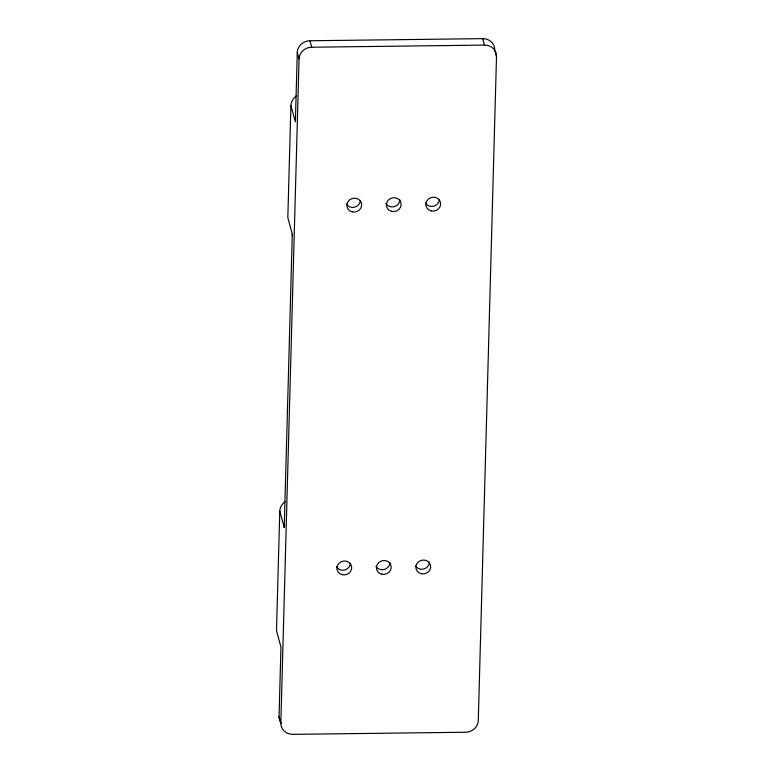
<?xml version="1.0" encoding="UTF-8"?>
<svg xmlns="http://www.w3.org/2000/svg" width="773" height="773" viewBox="0 0 773 773"><rect width="100%" height="100%" fill="white"/><g stroke="black" fill="none" stroke-linecap="round" stroke-linejoin="round"><path stroke-width="1.16" d="M285.111 501.6C282.068 503.851 279.952 507.281 279.778 511.127L276.492 630.681L280.957 647.069L279.053 716.484L280.831 722.929A12.407 11.498 -15.4 0 0 292.851 734.35L465.626 732.244A12.407 11.498 -15.4 0 0 478.284 720.523L496.508 56.516L495.02 51.144M296.243 95.978C293.199 98.229 291.083 101.659 290.909 105.505L287.827 217.706L292.291 234.093A12.407 11.498 -15.4 0 0 292.494 236.499M279.778 511.127L284.242 527.505L292.291 234.093M494.73 50.071A12.407 11.498 -15.4 0 0 482.7 38.65L309.934 40.756A12.407 11.498 -15.4 0 0 297.276 52.477L295.373 121.883L290.909 105.505M280.831 722.929L299.054 58.932L297.276 52.477M299.054 58.932A12.407 11.498 -15.4 0 1 311.712 47.211L484.478 45.105A12.407 11.498 -15.4 0 1 496.508 56.516M482.7 38.65L484.478 45.105M309.934 40.756L311.712 47.211M429.401 562.232A7.44 6.899 -15.4 0 1 423.73 568.996A7.44 6.899 -15.4 0 1 415.488 565.865M389.911 562.705A7.44 6.899 -15.4 0 1 384.239 569.479A7.44 6.899 -15.4 0 1 375.997 566.348M350.42 563.188A7.44 6.899 -15.4 0 1 344.748 569.962A7.44 6.899 -15.4 0 1 336.506 566.831M439.354 199.405A7.44 6.899 -15.4 0 1 433.682 206.178A7.44 6.899 -15.4 0 1 425.45 203.048M399.863 199.888A7.44 6.899 -15.4 0 1 394.191 206.662A7.44 6.899 -15.4 0 1 385.959 203.531M360.373 200.371A7.44 6.899 -15.4 0 1 354.701 207.145A7.44 6.899 -15.4 0 1 346.468 204.004M284.242 527.505A12.407 11.498 -15.4 0 1 284.657 524.799M281.227 723.248A12.407 11.498 -15.4 0 1 279.053 716.484M421.179 573.701A7.44 6.899 -15.4 0 0 430.484 565.092A7.44 6.899 -15.4 0 0 418.183 562.135A7.44 6.899 -15.4 0 0 421.179 573.701M381.688 574.184A7.44 6.899 -15.4 0 0 390.993 565.575A7.44 6.899 -15.4 0 0 378.693 562.618A7.44 6.899 -15.4 0 0 381.688 574.184M342.197 574.668A7.44 6.899 -15.4 0 0 351.502 566.058A7.44 6.899 -15.4 0 0 339.202 563.102A7.44 6.899 -15.4 0 0 342.197 574.668M352.159 211.85A7.44 6.899 -15.4 0 0 361.455 203.231A7.44 6.899 -15.4 0 0 349.154 200.275A7.44 6.899 -15.4 0 0 352.159 211.85M391.65 211.367A7.44 6.899 -15.4 0 0 400.945 202.758A7.44 6.899 -15.4 0 0 388.645 199.792A7.44 6.899 -15.4 0 0 391.65 211.367M431.141 210.884A7.44 6.899 -15.4 0 0 440.436 202.275A7.44 6.899 -15.4 0 0 428.136 199.308A7.44 6.899 -15.4 0 0 431.141 210.884"/></g></svg>
